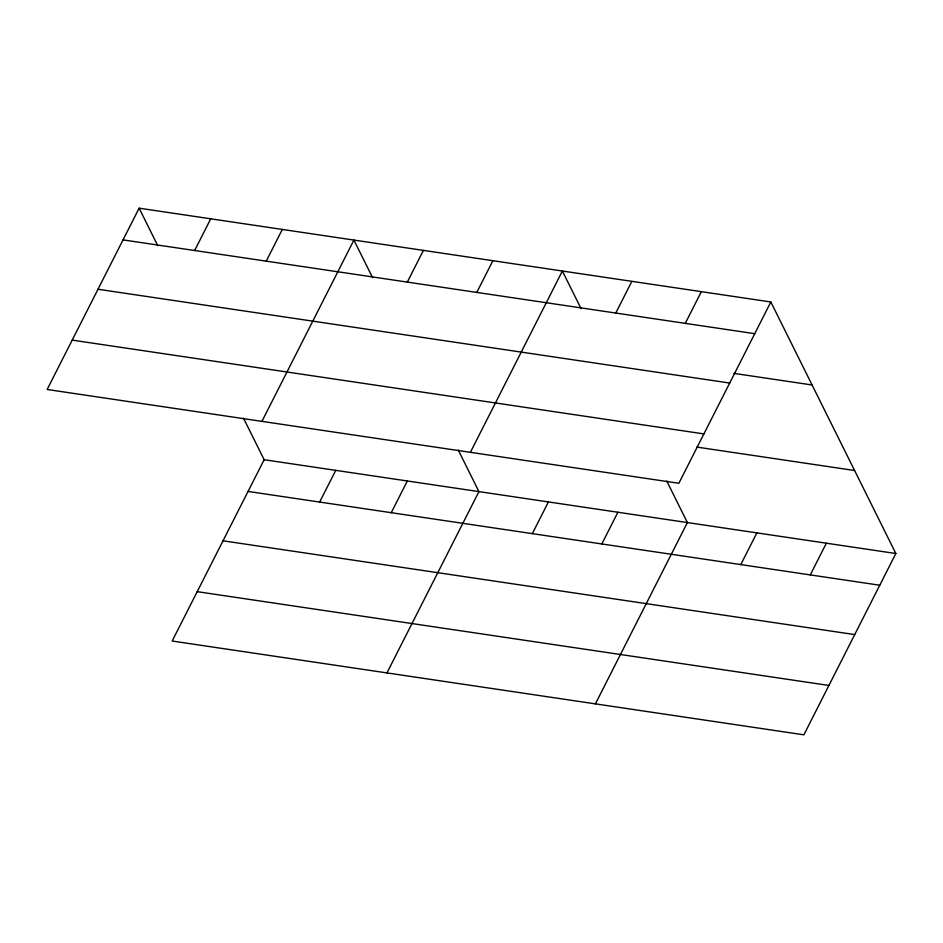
<?xml version="1.0" encoding="UTF-8"?>
<svg xmlns="http://www.w3.org/2000/svg" width="943" height="943" viewBox="0 0 943 943"><rect width="100%" height="100%" fill="white"/><g stroke="black" fill="none" stroke-linecap="round" stroke-linejoin="round"><path stroke-width="1.41" d="M139.128 208.179L47.15 389.483L678.854 483.276L770.832 301.972L139.128 208.179L157.823 245.793M194.635 250.52L210.725 218.811M266.232 261.152L282.322 229.432M261.93 421.368L353.908 240.064L372.603 277.678M243.518 418.221L264.146 459.724L172.168 641.028L803.872 734.821L895.85 553.517L770.832 301.972M407.305 282.098L423.395 250.39M319.653 502.065L335.743 470.357M476.793 292.413L492.883 260.704M391.251 512.697L407.341 480.977M470.392 452.322L562.37 271.018L581.065 308.632M386.948 672.913L478.926 491.609L458.298 450.106M615.767 313.052L631.857 281.332M532.323 533.644L548.413 501.935M685.255 323.366L701.344 291.658M601.811 543.958L617.901 512.249M595.41 703.867L687.388 522.563L666.76 481.06M740.785 564.598L756.875 532.878M810.273 574.912L826.363 543.203M123.038 239.887L754.742 333.681M733.913 373.381L812.088 384.98M98.001 289.253L729.693 383.047M72.198 340.117L703.891 433.91M696.806 447.076L854.594 470.51M264.146 459.724L895.85 553.517M248.056 491.433L879.76 585.226M223.019 540.799L854.712 634.592M197.217 591.662L828.909 685.455"/></g></svg>
